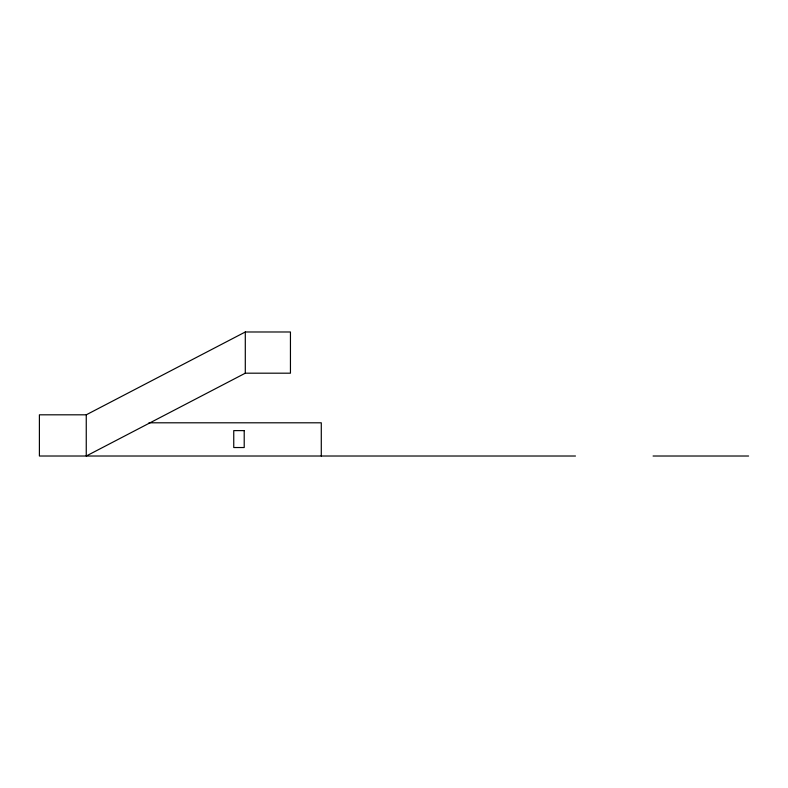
<?xml version="1.0" encoding="UTF-8"?>
<svg xmlns="http://www.w3.org/2000/svg" width="788" height="788" viewBox="0 0 788 788"><rect width="100%" height="100%" fill="white"/><g stroke="black" fill="none" stroke-linecap="round" stroke-linejoin="round"><path stroke-width="1.18" d="M86.256 414.813L245.295 331.984L290.447 331.984L290.447 373.187L245.295 373.187L86.256 456.016L86.256 414.813L39.4 414.813L39.4 456.016L575.476 456.016M148.952 422.801L321.287 422.801L321.287 456.016M653.075 456.016L748.6 456.016M245.295 331.984L245.295 373.187M244.211 430.612L233.75 430.612L233.75 447.535L244.211 447.535L244.211 430.612"/></g></svg>
